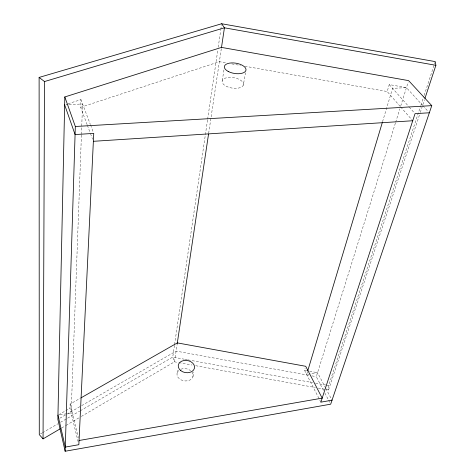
<?xml version="1.0" encoding="UTF-8"?>
<svg xmlns="http://www.w3.org/2000/svg" width="475" height="475" viewBox="0 0 475 475"><rect width="100%" height="100%" fill="white"/><g stroke="black" fill="none" stroke-linecap="round" stroke-linejoin="round"><path stroke-width="0.36" stroke-dasharray="2.38 1.78" d="M318.321 388.081L328.546 389.945L328.652 385.546L420.654 105.972M78.155 441.845L69.973 408.274L70.128 404.053L80.394 398.192M87.133 124.664L80.643 107.332L80.916 99.602L66.007 104.417M81.415 135.078L71.131 413.018L58.692 415.049M81.439 134.336L82.567 103.948L68.946 104.637M174.456 345.343L172.728 357.093L174.497 361.831L178.149 362.496M174.562 344.613L207.539 119.938M207.646 119.201L217.776 50.184M218.209 47.245L220.685 30.358M220.792 29.622L221.439 25.217M177.329 342.897L174.497 361.831L81.338 416.433M208.662 133.291L221.504 47.399M177.187 372.75L177.822 368.642M222.306 80.471L223.992 69.558M192.945 376.717L193.77 371.931M243.337 85.15A10.824 5.267 9.4 0 0 229.223 77.395A10.824 5.267 9.4 0 0 225.845 86.028A10.824 5.267 9.4 0 0 243.337 85.15L245.468 72.8M320.868 402.159L304.522 370.322L305.122 368.303M400.193 106.412L387.184 91.527L389.239 84.586L406.457 87.643L422.382 105.129M307.509 371.634L306.66 374.478L317.549 372.691L325.482 387.754M382.553 121.713L392.576 88.344L406.457 87.643M323.499 390.426L316.308 376.675L395.426 123.007M395.645 122.301L399.837 108.864M400.722 106.032L408.203 82.038M420.886 105.272L423.902 96.116M424.133 95.41L435.023 62.314M328.546 389.945L420.048 113.187M420.28 112.486L424.472 99.809M61.554 428.022L65.384 425.778M66.025 425.404L78.785 417.929M40.565 433.871L41.848 433.123M42.489 432.749L57.885 423.807M60.456 422.317L79.699 411.136M80.34 410.762L172.728 357.093L184.389 359.219M59.797 418.243L80.999 406.006M81.641 405.632L176.1 351.108L309.047 375.351M58.591 414.806L69.973 408.274M80.643 107.332L219.373 61.685L226.664 62.985M66.084 104.779L68.234 104.672M231.776 63.893L240.528 65.449M244.904 66.227L387.184 91.527M304.522 370.322L306.696 370.714M309.593 371.242L317.549 372.691M311.95 375.879L316.308 376.675M185.113 359.355L187.298 359.753M188.029 359.884L312.621 382.618M315.537 383.147L325.737 385.011M326.468 385.142L328.652 385.546M178.873 362.627L192.019 365.026M195.67 365.697L315.4 387.547M422.881 105.676L428.355 111.684M389.239 84.586L408.714 106.525M409.183 107.053L414.069 112.563M400.68 106.964L412.247 120.193M325.826 388.413L332.031 400.199M324.864 393.045L328.284 399.594M328.629 400.247L330 402.865M80.916 99.602L90.369 124.503M90.606 125.127L93.486 132.721M87.394 125.358L90.256 132.988M90.511 133.677L92.589 139.228M70.128 404.053L78.351 437.641M191.936 372.002A8.146 6.128 9.2 0 1 190.071 379.958A8.146 6.128 9.2 0 1 179.295 378.712A8.146 6.128 9.2 0 1 178.748 370.476M180.85 369.223A8.146 6.128 9.2 0 1 190.606 370.672"/><path stroke-width="0.71" d="M60.277 428.771L43.053 438.87L44.519 81.546L39.116 77.425L221.659 23.75L435.254 61.608L435.884 65.301L424.941 98.402M64.82 96.953L57.867 419.36L65.146 451.25L330.683 404.178L431.763 105.64L408.642 80.631L221.504 47.399L64.82 96.953L75.329 126.492L65.146 451.25M177.234 343.52L208.555 134.027M221.475 47.589L224.432 27.811L221.659 23.75M307.723 370.928L382.345 122.425M81.041 397.83L177.329 342.897L305.716 366.29L322.181 398.139L79.052 440.503M44.519 81.546L224.432 27.811L435.884 65.301M332.031 400.199L320.868 402.159L415.043 113.656L429.347 112.777M93.373 141.307L412.728 120.745M75.329 126.492L431.763 105.64M43.053 438.87L39.282 434.613L39.116 77.425M64.647 104.85L75.08 134.556L93.747 133.404L78.85 444.701L65.277 447.088L57.956 415.174M180.821 370.666A8.223 6.122 9.2 0 0 194.364 368.517A8.223 6.122 9.2 0 0 184.009 360.507A8.223 6.122 9.2 0 0 180.821 370.666M228.16 71.416A10.955 5.183 9.4 0 0 245.842 70.621A10.955 5.183 9.4 0 0 231.539 62.92A10.955 5.183 9.4 0 0 228.16 71.416"/></g></svg>
